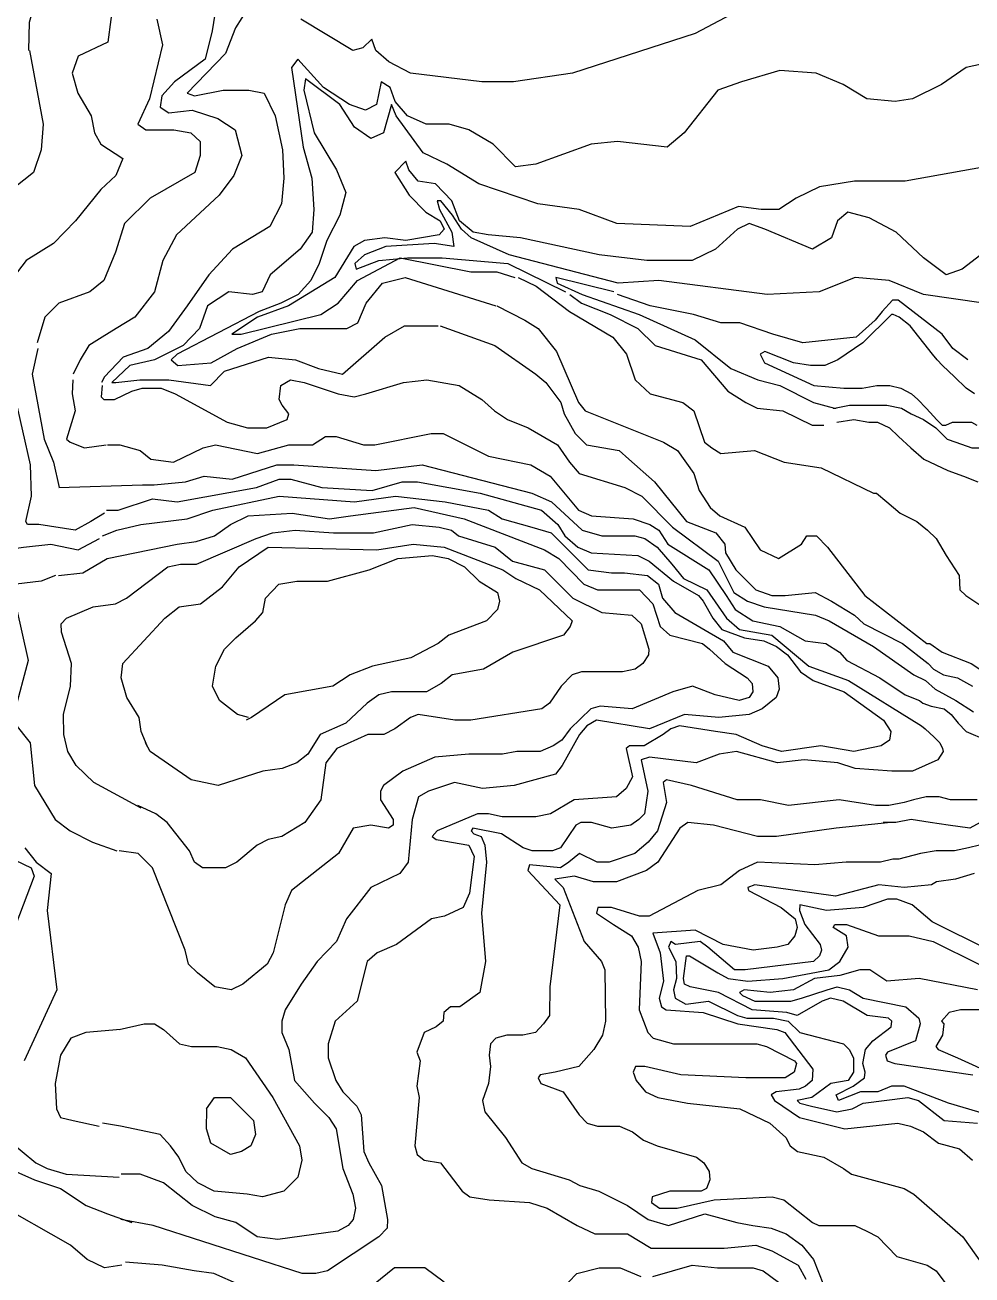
# Model space of a CAD drawing. Extents: x 3000 to 7000, y 3135 to 5000.
# Drawn here: x 3901.2 to 4234.8, y 3406.5 to 3847 of the extents above; entities that cross this region are included whole.
import ezdxf

# ---------------------------------------------------------------- set-up
doc = ezdxf.new("R2010")
doc.units = 0
doc.header["$MEASUREMENT"] = 0
doc.layers.add('TOPO_DIG', color=1, linetype='Continuous')

msp = doc.modelspace()

# ---------------------------------------------------------------- linework, layer by layer
at = {"layer": 'TOPO_DIG', "color": 3, "linetype": 'Continuous'}
for points, elevation in [([(3902.5, 3838), (3902.71875, 3848), (3905.5625, 3858), (3913, 3866), (3933.3125, 3878), (3941.34375, 3890), (3948.0625, 3905), (3952.46875, 3910), (3958.8125, 3914), (3970.25, 3918)], 48), ([(4158.1875, 3855), (4137.25, 3844), (4094, 3830), (4073.25, 3827), (4062.125, 3827), (4036.9375, 3830), (4029.3125, 3834), (4024.71875, 3838), (4023.375, 3842), (4020.1875, 3839), (4016.65625, 3838), (3998.375, 3849)], 40), ([(3979.75, 3853), (3975.34375, 3846), (3971.8125, 3837), (3958.28125, 3823), (3960.875, 3822), (3971.03125, 3824), (3980.0625, 3824), (3985.46875, 3823), (3989.25, 3815), (3991.875, 3803), (3992.3125, 3793), (3991.5, 3784), (3987.4375, 3776), (3974.21875, 3768), (3965.9375, 3759), (3958.25, 3748), (3951.6875, 3739), (3944.5, 3733), (3935.75, 3730), (3929.125, 3723), (3928.15625, 3721)], 40), ([(3947.65625, 3849), (3949.59375, 3840), (3945, 3821), (3940.96875, 3812), (3943.75, 3810), (3953.625, 3810), (3959.625, 3809), (3962.875, 3806), (3962.84375, 3801), (3961, 3795), (3945.3125, 3786), (3936.21875, 3777), (3933.0625, 3767), (3928.9375, 3757), (3924.03125, 3753), (3913.03125, 3749), (3908.125, 3744), (3905.5, 3735)], 44), ([(3902.71875, 3838), (3907.5625, 3812), (3906.875, 3803), (3904.1875, 3795), (3887.625, 3782), (3875.71875, 3762)], 48), ([(4239.40625, 3797), (4211.3125, 3792), (4193.40625, 3792), (4181.03125, 3790), (4172.8125, 3786), (4166.75, 3782), (4160.5625, 3782), (4152.59375, 3783), (4135.53125, 3776), (4109.625, 3777), (4096.375, 3782), (4081.8125, 3784), (4061.03125, 3791), (4049.8125, 3798), (4041.5, 3802), (4031.90625, 3815), (4030.25, 3819), (4027.4375, 3809), (4023, 3807), (4017.25, 3811), (4012.0625, 3819), (4000.03125, 3828), (3999.40625, 3824), (4003.09375, 3809), (4010.875, 3796), (4014.25, 3788), (4012.03125, 3780), (4007.53125, 3771), (4004.8125, 3763), (4001.84375, 3757), (3997.4375, 3752), (3991.25, 3749), (3983.65625, 3746), (3954.8125, 3731), (3952.71875, 3729), (3955, 3727), (3966.71875, 3728), (3975.96875, 3733), (3988.03125, 3738), (3997.9375, 3740), (4014.5625, 3740), (4018.4375, 3742), (4021.40625, 3749), (4027.0625, 3756), (4035.09375, 3758), (4067.0625, 3748)], 36), ([(4238.90625, 3749), (4217.6875, 3752), (4205.65625, 3757), (4193.65625, 3758), (4180.96875, 3753), (4162.59375, 3752), (4124.46875, 3757), (4110.125, 3756), (4071.78125, 3766), (4058.3125, 3772), (4054.9375, 3775), (4051.8125, 3780), (4047.65625, 3785), (4046.34375, 3785), (4047.25, 3782), (4051.5625, 3774), (4052.21875, 3769), (4045.34375, 3770), (4028.3125, 3769), (4020.71875, 3766), (4017.40625, 3763), (4017.875, 3761), (4025.875, 3764), (4035.9375, 3765), (4048.09375, 3765), (4071.3125, 3763), (4091.5625, 3753)], 32), ([(3875.625, 3760), (3875.25, 3740), (3881.75, 3725), (3890.75, 3696), (3894.96875, 3677), (3893.75, 3670), (3891.3125, 3664), (3894.1875, 3662), (3900.65625, 3663), (3910.25, 3664), (3919.875, 3662), (3927.4375, 3666)], 48), ([(4093.0625, 3752), (4097.1875, 3749), (4107.375, 3745), (4117.09375, 3740), (4123.125, 3734), (4139.40625, 3729), (4148.78125, 3718), (4155.0625, 3714), (4159.0625, 3712), (4168.125, 3711), (4178.5, 3706), (4182.59375, 3706)], 32), ([(4067.4375, 3748), (4077.3125, 3743), (4081.90625, 3740), (4088.40625, 3732), (4096.125, 3714), (4098.46875, 3711), (4126.0625, 3700), (4131, 3697), (4136.75, 3689), (4138.625, 3683), (4142.5, 3677), (4145.9375, 3674), (4154.71875, 3670), (4160.125, 3662), (4166.59375, 3659), (4174.6875, 3664), (4176.5625, 3667), (4179.96875, 3667), (4183.9375, 3663), (4197.09375, 3646), (4218.90625, 3629), (4219.9375, 3629), (4224.25, 3626), (4234.5625, 3622), (4238.9375, 3619)], 36), ([(4235.625, 3717), (4232.75, 3719), (4228.65625, 3723), (4224.4375, 3727), (4222.5625, 3729), (4220.875, 3731), (4213.0625, 3741), (4209.1875, 3744), (4207, 3745), (4206.40625, 3745), (4196.3125, 3735), (4187.5, 3729), (4182.9375, 3727), (4177.875, 3727), (4171.90625, 3728), (4161.84375, 3732), (4160.125, 3731), (4161.75, 3728), (4179.125, 3720), (4189.59375, 3719), (4196.0625, 3719), (4201.25, 3720), (4205.8125, 3720), (4209.6875, 3719), (4213.46875, 3717), (4215.71875, 3715), (4218.65625, 3712), (4221.375, 3709), (4222.3125, 3708), (4224.3125, 3706), (4225.625, 3706), (4227.875, 3707), (4230, 3707), (4232.21875, 3707), (4234.59375, 3707), (4236.46875, 3706)], 28), ([(3905.6875, 3733), (3903.75, 3724), (3907.875, 3701), (3911.1875, 3693), (3913.1875, 3684)], 44), ([(3928.3125, 3720), (3927.96875, 3716), (3929, 3715), (3932.75, 3715), (3938.75, 3718), (3942.40625, 3719), (3949.09375, 3719), (3954.09375, 3717), (3972.34375, 3707), (3979.53125, 3705), (3986.3125, 3705), (3993.5, 3708), (3994.125, 3710), (3991.8125, 3713), (3990.75, 3715), (3991.3125, 3720), (3994.6875, 3722), (3999.5625, 3721), (4011.5, 3717), (4017.1875, 3716), (4021.25, 3717), (4034.5, 3721), (4042.6875, 3722), (4054.125, 3720), (4062.125, 3715), (4066.5625, 3711), (4071.125, 3708), (4078.4375, 3705), (4088.75, 3699), (4093.03125, 3693), (4096.4375, 3689), (4112.5, 3684), (4118.4375, 3681), (4129.28125, 3670), (4145.375, 3658), (4150.875, 3647), (4155.65625, 3644), (4161.625, 3642), (4179.6875, 3639), (4184.4375, 3637), (4200.125, 3628), (4214.3125, 3618), (4218.4375, 3616), (4221.84375, 3613), (4229.15625, 3609), (4235.375, 3605)], 40), ([(4187.1875, 3707), (4193.125, 3708), (4198.4375, 3707), (4201.5, 3707), (4205.71875, 3705), (4208.875, 3702), (4213.25, 3698), (4217.875, 3694), (4226.25, 3690), (4231.75, 3688), (4236.875, 3686)], 32), ([(3913.09375, 3684), (3942.53125, 3685), (3946.6875, 3685), (3957.75, 3686), (3964.3125, 3688), (3974.125, 3687), (3989.90625, 3692), (3995.9375, 3692), (4024.8125, 3690), (4041.0625, 3692), (4079.6875, 3682), (4086.625, 3679), (4097.46875, 3669), (4104.4375, 3667), (4116, 3667), (4119.5625, 3666), (4123.90625, 3663), (4129, 3657), (4133.21875, 3652), (4141.4375, 3648), (4148.3125, 3638), (4152.90625, 3634), (4164.3125, 3632), (4177.28125, 3621), (4191.25, 3616), (4216.96875, 3600), (4218.28125, 3599), (4221.46875, 3596), (4223.5, 3594), (4224.4375, 3592), (4224.6875, 3591), (4222.78125, 3588), (4218.28125, 3586), (4213.84375, 3584), (4210.375, 3584), (4206.5625, 3584), (4193.6875, 3585), (4187.5, 3587), (4175.625, 3588), (4166.28125, 3587), (4151.875, 3591), (4145.71875, 3590), (4137.625, 3587), (4121.125, 3589), (4118.21875, 3588), (4120.5625, 3577), (4119.4375, 3569), (4117.4375, 3567), (4114.625, 3565), (4107.875, 3564), (4100.78125, 3566), (4096.96875, 3566), (4095.25, 3565), (4089.8125, 3557), (4087.0625, 3556), (4079.875, 3556), (4076.65625, 3557), (4069.0625, 3562), (4059, 3564), (4058.3125, 3563), (4059.3125, 3562), (4061.875, 3561), (4063.15625, 3558), (4063.8125, 3552), (4061.9375, 3534), (4063.4375, 3517), (4061.40625, 3506), (4054.3125, 3501), (4051.0625, 3501), (4048.71875, 3499), (4048.5, 3496), (4046, 3494), (4041.75, 3492), (4039.15625, 3485), (4040.40625, 3482), (4039.15625, 3473), (4040.0625, 3469), (4038.5625, 3452), (4039.3125, 3449), (4041.8125, 3447), (4047.59375, 3446), (4055.21875, 3436), (4057.9375, 3434), (4064.6875, 3433), (4078.9375, 3432), (4085.125, 3430), (4095.71875, 3424), (4101.96875, 3421), (4113.4375, 3421), (4121.75, 3416), (4126.75, 3416), (4147.5, 3416), (4158.65625, 3417), (4164.3125, 3415), (4173.5, 3410), (4176.3125, 3405)], 44), ([(3928.46875, 3667), (3933.5, 3669), (3941.9375, 3671), (3958.25, 3673), (3967.375, 3676), (3990.6875, 3681), (4017.21875, 3679), (4031.75, 3681), (4049.1875, 3679), (4064.4375, 3676), (4069.25, 3673), (4079.75, 3670), (4086.5625, 3668), (4099.5625, 3655), (4107.75, 3654), (4112.34375, 3654), (4120.5, 3653), (4124.34375, 3650), (4125.8125, 3645), (4130.15625, 3640), (4147.25, 3630), (4150.5625, 3626), (4163, 3621), (4166.34375, 3617), (4166.875, 3613), (4165.78125, 3610), (4160.84375, 3606), (4156.3125, 3604), (4145.625, 3603), (4133.5, 3604), (4121.1875, 3599), (4102.5625, 3602), (4099.0625, 3600), (4096.5, 3597), (4090.4375, 3586), (4088.0625, 3583), (4073.5, 3579), (4062.375, 3578), (4052.5, 3580), (4043.34375, 3577), (4039.8125, 3575), (4037.59375, 3567), (4036.125, 3552), (4033.21875, 3548), (4023, 3543), (4014.46875, 3532), (4010.90625, 3524), (4004.0625, 3517), (3998.46875, 3509), (3992.875, 3500), (3991.65625, 3496), (3991.65625, 3492), (3994.0625, 3486), (3996.125, 3475), (4003.21875, 3467), (4008.1875, 3462), (4010.75, 3458), (4013.125, 3444), (4016.625, 3435), (4017.625, 3430), (4016.8125, 3426), (4015.0625, 3424), (4011.4375, 3422), (3990.25, 3419), (3983, 3420), (3975.5, 3425), (3968.15625, 3427), (3960.09375, 3431), (3950, 3439), (3941.75, 3442), (3935, 3442)], 48), ([(3942.09375, 3571), (3925.375, 3580), (3919.15625, 3586), (3916.25, 3591), (3914.90625, 3597), (3914.75, 3604), (3917.1875, 3614), (3917.5, 3622), (3914.03125, 3633), (3913.96875, 3636), (3915.8125, 3638), (3925.1875, 3642), (3933.0625, 3643), (3936.90625, 3645), (3951.4375, 3656), (3955.90625, 3657), (3961.625, 3657), (3982.5625, 3666), (3988.40625, 3668), (3996.375, 3669), (4009.8125, 3668), (4023.96875, 3668), (4037.53125, 3671), (4047.0625, 3670), (4051.46875, 3669), (4053.875, 3667), (4066.84375, 3663), (4072.9375, 3658), (4084.1875, 3655), (4094.125, 3645), (4104.4375, 3640), (4114.90625, 3639), (4118.25, 3636), (4120.9375, 3627), (4120.84375, 3625), (4118.875, 3622), (4116.15625, 3620), (4111.625, 3619), (4097.28125, 3619), (4093.9375, 3618), (4090.0625, 3614), (4086, 3608), (4083.25, 3606), (4058.25, 3602), (4052.625, 3602), (4039.6875, 3604), (4036.96875, 3603), (4031.4375, 3599), (4027.625, 3597), (4021.9375, 3597), (4011.0625, 3592), (4007.125, 3587), (4005.34375, 3574), (3999.75, 3566), (3991.625, 3561), (3986.78125, 3560), (3982.96875, 3558), (3975.78125, 3552), (3971.78125, 3550), (3963.75, 3550), (3960.84375, 3552), (3959.125, 3556), (3951.28125, 3566), (3947.3125, 3569), (3940.875, 3572)], 52), ([(3979.90625, 3603), (3976.03125, 3604), (3969.65625, 3609), (3967.28125, 3614), (3968.4375, 3621), (3971.4375, 3627), (3975.4375, 3631), (3982.40625, 3637), (3984.9375, 3640), (3985.9375, 3645), (3990.5625, 3650), (3996.9375, 3651), (4007.6875, 3651), (4022.375, 3655), (4032.53125, 3659), (4044.71875, 3660), (4050.28125, 3659), (4056, 3656), (4061.15625, 3651), (4067.65625, 3647), (4068.375, 3644), (4067.625, 3641), (4063.75, 3637), (4050.53125, 3632), (4046.6875, 3629), (4037.0625, 3624), (4023.625, 3621), (4015.71875, 3618), (4009.5625, 3614), (3992.6875, 3611), (3981, 3603), (3979.09375, 3602)], 56), ([(4206.25, 3566), (4187, 3564), (4165.9375, 3561), (4159.25, 3561), (4143.6875, 3565), (4134.6875, 3566), (4131.8125, 3564), (4124.0625, 3552), (4120.15625, 3549), (4109.5625, 3545), (4101.5, 3545), (4094.71875, 3547), (4087.78125, 3546), (4090.78125, 3543), (4098.1875, 3524), (4104.3125, 3517), (4105.40625, 3514), (4105.6875, 3496), (4104.65625, 3491), (4101.53125, 3486), (4096.25, 3480), (4087.96875, 3478), (4082.65625, 3477), (4081.96875, 3476), (4082.9375, 3474), (4090.75, 3471), (4096.4375, 3463), (4099.1875, 3460), (4102.90625, 3459), (4110.65625, 3459), (4115.1875, 3457), (4119.03125, 3454), (4123.84375, 3452), (4137.6875, 3448), (4140.34375, 3446), (4142.1875, 3443), (4142.4375, 3440), (4141.28125, 3437), (4139.4375, 3436), (4128.375, 3436), (4122.09375, 3434), (4121.9375, 3432), (4124.71875, 3430), (4130.875, 3430), (4143.96875, 3433), (4164.40625, 3434), (4168.5625, 3433), (4178.625, 3425), (4180.875, 3424), (4193.46875, 3424), (4197.78125, 3422), (4201.625, 3420), (4208.375, 3413), (4218.96875, 3410), (4222.1875, 3408), (4226.59375, 3402)], 40), ([(4237.6875, 3566), (4234, 3564), (4226.40625, 3565), (4220.0625, 3566), (4213.3125, 3567), (4208, 3566), (4203.53125, 3566)], 40), ([(3901.125, 3557), (3905.125, 3552), (3910.4375, 3548), (3908.9375, 3535), (3912.34375, 3507), (3900.875, 3482)], 48), ([(4235.53125, 3548), (4229, 3546), (4222.34375, 3545), (4220.53125, 3544), (4210.9375, 3543), (4202, 3544), (4186.71875, 3540), (4158.25, 3544), (4155.8125, 3543), (4156.03125, 3542), (4167.5625, 3536), (4172.46875, 3532), (4173.1875, 3529), (4172.375, 3526), (4169.9375, 3523), (4166.125, 3522), (4157.6875, 3521), (4147.1875, 3523), (4137.21875, 3528), (4122.375, 3527), (4124.9375, 3520), (4126.125, 3510), (4124.53125, 3504), (4125.40625, 3501), (4127.03125, 3500), (4140.0625, 3499), (4152.28125, 3495), (4166, 3493), (4168.84375, 3492), (4178.6875, 3479), (4178.5, 3475), (4176.1875, 3473), (4173.875, 3472), (4165.8125, 3471), (4164.0625, 3470), (4165.21875, 3468), (4174.0625, 3462), (4190, 3458), (4208.6875, 3460), (4213.125, 3459), (4217.6875, 3457), (4222.96875, 3453), (4230.375, 3451), (4235.03125, 3447)], 36), ([(4247.15625, 3461), (4226.5, 3467), (4210.9375, 3473), (4206.4375, 3473), (4201.625, 3471), (4195.5, 3471), (4187.78125, 3468), (4186.9375, 3470), (4192.96875, 3473), (4196.875, 3476), (4197.15625, 3478), (4196.375, 3481), (4197.25, 3486), (4199.875, 3489), (4206.3125, 3494), (4206.53125, 3496), (4205.40625, 3497), (4197.84375, 3498), (4189.46875, 3503), (4185, 3504), (4182.03125, 3503), (4173.15625, 3498), (4169.5625, 3499), (4157.3125, 3500), (4145.4375, 3506), (4135.46875, 3508), (4133.5625, 3509), (4133.125, 3511), (4134.1875, 3519), (4135.25, 3519), (4145.25, 3513), (4148.9375, 3511), (4155.875, 3510), (4168.15625, 3511), (4184.3125, 3514), (4188.1875, 3517), (4191.125, 3522), (4190.625, 3526), (4185.90625, 3529), (4186.4375, 3530), (4190.53125, 3530), (4201.90625, 3526), (4212.625, 3526), (4221.09375, 3524), (4237.25, 3516)], 32), ([(4241.15625, 3500), (4230.75, 3500), (4226.71875, 3499), (4224.03125, 3496), (4224.875, 3495), (4224.375, 3491), (4222, 3487), (4222.90625, 3486), (4229.6875, 3483), (4242.8125, 3477)], 28), ([(3965.0625, 3465), (3967.90625, 3469), (3970.96875, 3469), (3973.53125, 3469), (3981.625, 3461), (3982.375, 3456), (3980.6875, 3452), (3977.4375, 3450), (3973.59375, 3449), (3966.59375, 3453), (3965.0625, 3458), (3965.21875, 3465)], 52), ([(3895.40625, 3454), (3905.03125, 3446), (3909, 3444), (3915.6875, 3442), (3934.34375, 3441)], 48), ([(3935.25, 3410), (3929.15625, 3409), (3923.125, 3412), (3917.25, 3417), (3890.6875, 3432)], 44), ([(3985.8125, 3399), (3967.6875, 3407), (3960.8125, 3408), (3949.53125, 3410), (3936.5625, 3411)], 44), ([(4048.8125, 3404), (4042, 3409), (4031.34375, 3409), (4023.9375, 3403)], 44)]:
    msp.add_lwpolyline(points, dxfattribs=dict(at, elevation=elevation))
at = {"layer": 'TOPO_DIG', "color": 1, "linetype": 'Continuous'}
for points, elevation in [([(3932.4375, 3857), (3930.40625, 3841), (3919.9375, 3836), (3917.75, 3830), (3919.8125, 3823), (3924.5, 3815), (3925.625, 3809), (3927.84375, 3805), (3935.65625, 3800), (3933.125, 3794), (3927.9375, 3789), (3918.9375, 3778), (3911.21875, 3770), (3901.625, 3764), (3892.28125, 3752)], 46), ([(3968.375, 3853), (3967.15625, 3845), (3964.6875, 3835), (3953.875, 3827), (3949.375, 3822), (3948.84375, 3818), (3951.875, 3816), (3960.09375, 3817), (3969.0625, 3814), (3975.25, 3810), (3977.5625, 3801), (3974.6875, 3794), (3969.625, 3787), (3954.5, 3773), (3949.78125, 3764), (3946.75, 3753), (3939.90625, 3744), (3933.25, 3740), (3928.375, 3737), (3923.625, 3734), (3920.625, 3729), (3918.1875, 3724)], 42), ([(4246.25, 3835), (4232.6875, 3832), (4224.0625, 3826), (4213.875, 3821), (4207.71875, 3820), (4197.78125, 3821), (4189.46875, 3826), (4179.9375, 3830), (4167.0625, 3831), (4153.5625, 3827), (4145.25, 3824), (4133.34375, 3809), (4127.375, 3804), (4109.9375, 3806), (4100.59375, 3805), (4081.125, 3798), (4073.9375, 3797), (4066.125, 3805), (4057.5625, 3810), (4050.59375, 3812), (4042.46875, 3812), (4035.875, 3815), (4031.625, 3820), (4029.84375, 3825), (4026.6875, 3827), (4024.96875, 3819), (4021.15625, 3817), (4015.53125, 3819), (4006.375, 3825), (3997.34375, 3835), (3995.03125, 3832), (3999.21875, 3804), (4002.25, 3793), (4002.9375, 3782), (4002.34375, 3774), (3998.125, 3768), (3987.5625, 3759), (3984.75, 3753), (3981.375, 3752), (3973.03125, 3753), (3965.40625, 3748), (3962.625, 3740), (3956.84375, 3734), (3946.8125, 3729), (3938.125, 3727), (3931.75, 3721), (3933.21875, 3721), (3941.625, 3722), (3951.8125, 3722), (3966.5625, 3720), (3971.40625, 3725), (3986.90625, 3730), (3996.4375, 3729), (4004.59375, 3726), (4013.0625, 3724), (4027.96875, 3737), (4034.90625, 3741), (4046.6875, 3741)], 38), ([(4237.9375, 3766), (4231.375, 3761), (4225.65625, 3759), (4217.65625, 3765), (4208.09375, 3774), (4198.625, 3779), (4191.03125, 3781), (4187.375, 3778), (4185.28125, 3772), (4178.625, 3768), (4161.84375, 3775), (4156.3125, 3777), (4152.21875, 3775), (4144.46875, 3768), (4136.21875, 3764), (4120.21875, 3764), (4103.4375, 3766), (4075.71875, 3772), (4064.375, 3773), (4059.03125, 3774), (4054.21875, 3778), (4051.59375, 3785), (4045.75, 3791), (4039.6875, 3792), (4036.4375, 3796), (4035.28125, 3799), (4031.4375, 3795), (4036.5, 3787), (4042.375, 3781), (4047.375, 3778), (4048.875, 3775), (4047.125, 3773), (4035.28125, 3771), (4027.9375, 3772), (4020.8125, 3771), (4017, 3769), (4010.375, 3758), (3994, 3748), (3983.0625, 3744), (3974.0625, 3738), (3977.28125, 3738), (4005.34375, 3745), (4011.46875, 3749), (4018.3125, 3757), (4033.3125, 3765), (4058.25, 3760), (4067.40625, 3760), (4073.75, 3758)], 34), ([(4074.9375, 3758), (4081.28125, 3755), (4093, 3746), (4108.21875, 3737), (4113.0625, 3731), (4116.1875, 3722), (4121.40625, 3717), (4132.9375, 3714), (4136.8125, 3711), (4140.5, 3700), (4143.1875, 3698), (4146.28125, 3696), (4158.15625, 3697), (4168.59375, 3693), (4181.6875, 3691), (4200.125, 3682), (4201.125, 3682), (4204.75, 3679), (4209.5, 3675), (4215.375, 3672), (4219.09375, 3669), (4222.15625, 3666), (4225.6875, 3660), (4230.25, 3653), (4230.46875, 3648), (4232.59375, 3646), (4238.59375, 3642)], 34), ([(4108.5625, 3753), (4088.1875, 3758), (4088.625, 3756), (4097.4375, 3752), (4117.59375, 3745), (4137.28125, 3736), (4149.875, 3726), (4159.3125, 3722), (4167.15625, 3720), (4178.90625, 3714), (4186.34375, 3712), (4186.9375, 3712)], 30), ([(3929.1875, 3675), (3924.34375, 3672), (3918.84375, 3669), (3906, 3671), (3902.09375, 3671), (3901.4375, 3672), (3903.46875, 3681), (3903.0625, 3692), (3897.75, 3716), (3888.25, 3725), (3885.875, 3730), (3886, 3738), (3891.34375, 3751)], 46), ([(4233.34375, 3729), (4228, 3733), (4224.3125, 3738), (4208.84375, 3750), (4206.78125, 3750), (4203.125, 3746), (4200.6875, 3743), (4194.03125, 3737), (4175.25, 3735), (4164.6875, 3738), (4152.96875, 3742), (4146.3125, 3742), (4136.6875, 3745), (4121.40625, 3748), (4109.90625, 3752)], 30), ([(4047.4375, 3741), (4066.71875, 3734), (4081.1875, 3724), (4084.6875, 3721), (4089.90625, 3714), (4091.0625, 3710), (4095, 3703), (4098.9375, 3699), (4110.4375, 3697), (4113.9375, 3694), (4122.96875, 3686), (4134.1875, 3672), (4144.5, 3668), (4147.75, 3664), (4147.90625, 3661), (4151.625, 3655), (4158.6875, 3648), (4164.28125, 3646), (4169, 3646), (4179.5625, 3647), (4185.3125, 3644), (4193.375, 3639), (4196.75, 3636), (4210.28125, 3629), (4219.34375, 3622), (4221.25, 3620), (4224.75, 3618), (4229.65625, 3617), (4235, 3614)], 38), ([(3918, 3722), (3917.84375, 3717), (3918.84375, 3711), (3915.84375, 3701), (3917.0625, 3700), (3922.125, 3698), (3929.71875, 3699)], 42), ([(4185.875, 3712), (4186.34375, 3712), (4191.6875, 3713), (4199.0625, 3713), (4204.8125, 3713), (4209.90625, 3712), (4213.40625, 3710), (4217.71875, 3708), (4222.09375, 3705), (4226.03125, 3701), (4229.15625, 3700), (4234.6875, 3698), (4238.65625, 3698), (4241.84375, 3699), (4245.59375, 3700), (4250.46875, 3700), (4252.875, 3699), (4255.875, 3697), (4259.9375, 3695), (4262.21875, 3693), (4264.0625, 3692), (4267.6875, 3691)], 30), ([(3930.25, 3699), (3934.59375, 3699), (3941.75, 3697), (3945.5, 3694), (3953.4375, 3693), (3963.90625, 3698), (3968.25, 3699), (3983.03125, 3696), (3994.0625, 3699), (4002.4375, 3699), (4007.0625, 3702), (4010.75, 3702), (4020.375, 3699), (4024.4375, 3699), (4044.25, 3703), (4048.5, 3703), (4064.4375, 3695), (4079.40625, 3692), (4086.21875, 3688), (4096.15625, 3676), (4100.71875, 3674), (4115.46875, 3673), (4121.3125, 3671), (4124.5, 3669), (4127.6875, 3664), (4142.125, 3655), (4148.25, 3646), (4151.40625, 3641), (4157.5625, 3637), (4167.125, 3635), (4175.96875, 3630), (4183.25, 3629), (4188.0625, 3626), (4190.75, 3623), (4202.28125, 3617), (4211.25, 3611), (4216.3125, 3609), (4217.5, 3608), (4220.375, 3607), (4224.9375, 3606), (4227.5, 3604), (4229.9375, 3601), (4232.75, 3598), (4239.875, 3595)], 42), ([(3929.875, 3676), (3933.9375, 3676), (3946.09375, 3680), (3954.75, 3679), (3982.75, 3684), (3990.6875, 3687), (3994.84375, 3687), (4005.75, 3684), (4023.5, 3683), (4034.0625, 3686), (4039.5, 3686), (4061.5625, 3682), (4083.15625, 3676), (4088.9375, 3671), (4091.34375, 3667), (4095.875, 3663), (4100.6875, 3661), (4117.03125, 3660), (4121.09375, 3658), (4129.59375, 3651), (4138.40625, 3646), (4140.125, 3644), (4143.4375, 3638), (4146.625, 3634), (4154.59375, 3631), (4161.40625, 3630), (4165.9375, 3628), (4169.75, 3625), (4174.375, 3619), (4178.8125, 3616), (4189.8125, 3612), (4203.625, 3602), (4206.25, 3598), (4205.78125, 3595), (4202.75, 3593), (4193.21875, 3591), (4181.5625, 3593), (4167.65625, 3591), (4160.875, 3593), (4151.75, 3597), (4144.46875, 3598), (4131.71875, 3600), (4128.71875, 3599), (4126.03125, 3597), (4119.3125, 3593), (4114.09375, 3593), (4113, 3592), (4115.25, 3582), (4113, 3578), (4109.5, 3575), (4094.6875, 3574), (4086.28125, 3569), (4081.125, 3568), (4069.21875, 3568), (4064.4375, 3569), (4060.625, 3569), (4046.375, 3563), (4044.65625, 3561), (4046, 3560), (4057.53125, 3558), (4059.375, 3554), (4057.8125, 3541), (4055.53125, 3536), (4049, 3533), (4044.40625, 3532), (4032.03125, 3523), (4025.21875, 3520), (4021.75, 3517), (4018.1875, 3503), (4010.40625, 3496), (4008, 3488), (4007.96875, 3483), (4010.6875, 3475), (4013.125, 3471), (4018.0625, 3466), (4019.625, 3463), (4020.53125, 3450), (4022.28125, 3446), (4026.8125, 3438), (4028.9375, 3426), (4028.71875, 3423), (4025.8125, 3420), (4007.78125, 3408), (4003.625, 3407), (3998.78125, 3407), (3946.3125, 3424), (3934.96875, 3426)], 46), ([(3913, 3653), (3921.5, 3654), (3930.0625, 3659), (3954.75, 3664), (3961.5, 3665), (3967.875, 3667), (3973.53125, 3671), (3979.78125, 3674), (3995.25, 3675), (4008.40625, 3673), (4015.8125, 3674), (4038.3125, 3677), (4055.875, 3673), (4084.21875, 3662), (4089.25, 3659), (4098.03125, 3650), (4102.8125, 3648), (4114.4375, 3648), (4117.6875, 3648), (4122.3125, 3643), (4124.90625, 3635), (4128.3125, 3632), (4139.875, 3629), (4142.34375, 3627), (4147.78125, 3622), (4155.625, 3617), (4157.375, 3615), (4157.5625, 3612), (4156.25, 3610), (4152.8125, 3609), (4144.3125, 3611), (4136.3125, 3614), (4129.4375, 3612), (4115.0625, 3606), (4103.78125, 3607), (4100.53125, 3606), (4093.28125, 3599), (4090.34375, 3595), (4087.28125, 3593), (4082.6875, 3591), (4074.5, 3591), (4069.375, 3590), (4057.5, 3590), (4045.5, 3589), (4034.25, 3584), (4027.46875, 3579), (4026.375, 3577), (4026.375, 3574), (4030.84375, 3567), (4030.84375, 3565), (4029.25, 3564), (4023.03125, 3565), (4016.75, 3564), (4011.5625, 3555), (3995.0625, 3542), (3992.875, 3537), (3988.65625, 3520), (3986.4375, 3516), (3977.90625, 3509), (3973.75, 3507), (3968, 3508), (3961.9375, 3513), (3958.78125, 3516), (3957.625, 3521), (3946.125, 3550), (3941.0625, 3555), (3934.34375, 3556)], 50), ([(3944.15625, 3593), (3942.09375, 3598), (3941.4375, 3603), (3937.0625, 3610), (3935, 3617), (3935.625, 3622), (3950.375, 3638), (3955.4375, 3642), (3963, 3643), (3970.71875, 3649), (3976.5625, 3656), (3986.875, 3663), (4025.0625, 3662), (4037.9375, 3664), (4048.84375, 3663), (4069.5, 3655), (4074.125, 3652), (4082.46875, 3648), (4093.9375, 3637), (4093.21875, 3635), (4090.9375, 3632), (4073.03125, 3626), (4062.71875, 3620), (4051.65625, 3618), (4047.8125, 3615), (4042.625, 3612), (4030.3125, 3612), (4025.8125, 3611), (4021.6875, 3608), (4014.1875, 3601), (4005.1875, 3597), (4000.8125, 3590), (3996.90625, 3587), (3991.75, 3585), (3985, 3584), (3969.25, 3579), (3959.65625, 3581), (3945.28125, 3591), (3943.65625, 3594)], 54), ([(3911.9375, 3653), (3906.875, 3651), (3898.0625, 3650), (3898.0625, 3642), (3902.28125, 3623), (3897.4375, 3605), (3897.5, 3601), (3902.9375, 3594), (3904.5625, 3579), (3911.78125, 3567), (3917.0625, 3563), (3924.96875, 3559), (3933.53125, 3556)], 50), ([(4205.25, 3572), (4200.75, 3572), (4188.03125, 3574), (4170.1875, 3572), (4160.3125, 3574), (4152.0625, 3574), (4136, 3579), (4127.125, 3581), (4126.03125, 3580), (4127.15625, 3573), (4124.03125, 3563), (4120.75, 3559), (4116.03125, 3555), (4106.96875, 3552), (4102.6875, 3552), (4096.46875, 3555), (4092.78125, 3552), (4089.84375, 3550), (4078.875, 3551), (4078.3125, 3549), (4089.5625, 3537), (4086.125, 3508), (4086, 3498), (4083.875, 3495), (4080.96875, 3492), (4076.53125, 3491), (4070.9375, 3491), (4067, 3490), (4065.21875, 3488), (4064.65625, 3484), (4065.15625, 3480), (4064.46875, 3474), (4062.375, 3468), (4063.125, 3464), (4070.4375, 3455), (4076.15625, 3446), (4079.6875, 3444), (4092.875, 3440), (4096.65625, 3438), (4103.375, 3436), (4113.46875, 3431), (4120.71875, 3426), (4127.875, 3424), (4140.6875, 3428), (4152, 3425), (4157.625, 3424), (4164.0625, 3423), (4169.375, 3421), (4174.90625, 3417), (4178.9375, 3412), (4182.5, 3403)], 42), ([(4236.625, 3574), (4232.28125, 3574), (4227.21875, 3574), (4223.28125, 3575), (4218.59375, 3575), (4214.21875, 3574), (4210.9375, 3573), (4205.53125, 3572), (4201.25, 3572)], 42), ([(3880.1875, 3561), (3903.375, 3550), (3904.4375, 3547), (3897.9375, 3530)], 46), ([(4237.4375, 3558), (4233.5625, 3557), (4228.6875, 3556), (4222.1875, 3556), (4216.625, 3555), (4208.96875, 3553), (4208.21875, 3553), (4206.9375, 3553), (4202.5625, 3552), (4196.6875, 3552), (4190.4375, 3552), (4179.375, 3551), (4159.1875, 3552), (4152.9375, 3549), (4146.3125, 3544), (4138.1875, 3542), (4121.0625, 3533), (4117.6875, 3533), (4107.8125, 3536), (4102.9375, 3536), (4102.5, 3534), (4108.46875, 3530), (4114.8125, 3526), (4117.1875, 3522), (4118.28125, 3517), (4117.5625, 3500), (4120.5625, 3492), (4122.5, 3490), (4129.6875, 3488), (4159.03125, 3488), (4162.375, 3487), (4172.28125, 3482), (4173, 3481), (4172.09375, 3478), (4169, 3476), (4155.15625, 3476), (4132.25, 3477), (4119.59375, 3480), (4116.25, 3480), (4115.4375, 3478), (4116.5, 3475), (4119.78125, 3471), (4124.125, 3469), (4134.5625, 3467), (4152.96875, 3465), (4163.53125, 3460), (4169.15625, 3455), (4170.6875, 3452), (4173.3125, 3450), (4182.5625, 3448), (4189.5625, 3444), (4192.3125, 3442), (4210.90625, 3437), (4214.34375, 3435), (4231.59375, 3420), (4240.6875, 3407)], 38), ([(4240.875, 3521), (4220.78125, 3531), (4213.6875, 3537), (4208.3125, 3539), (4205.03125, 3539), (4196.4375, 3536), (4183.5, 3535), (4174.15625, 3537), (4174, 3535), (4175.90625, 3530), (4181.34375, 3523), (4181.8125, 3521), (4181.125, 3519), (4178.9375, 3517), (4154.9375, 3514), (4151.09375, 3514), (4141.6875, 3522), (4139.03125, 3524), (4130.3125, 3523), (4128.75, 3524), (4127.84375, 3522), (4130.4375, 3517), (4130.71875, 3511), (4129.65625, 3507), (4130.28125, 3504), (4133.9375, 3502), (4141.96875, 3503), (4152.15625, 3498), (4155.5, 3497), (4164.90625, 3497), (4170, 3496), (4174.125, 3492), (4189.5625, 3488), (4191.5625, 3486), (4193.0625, 3483), (4193.0625, 3478), (4191.21875, 3475), (4185.09375, 3474), (4178.375, 3469), (4173.1875, 3468), (4174.125, 3467), (4178.21875, 3466), (4187.1875, 3464), (4192.5625, 3465), (4196.5, 3467), (4212.15625, 3469), (4215.96875, 3468), (4224.96875, 3461), (4236.6875, 3460)], 34), ([(4236.78125, 3507), (4216.15625, 3511), (4204.78125, 3510), (4198.75, 3514), (4195.28125, 3514), (4188.1875, 3512), (4179.3125, 3511), (4171.96875, 3507), (4163.6875, 3506), (4154.5625, 3507), (4152.90625, 3506), (4154, 3505), (4158.3125, 3503), (4171, 3503), (4174.78125, 3504), (4183.78125, 3507), (4187.28125, 3508), (4191.625, 3507), (4196.40625, 3504), (4211.53125, 3501), (4216.03125, 3497), (4216.5, 3495), (4214.875, 3489), (4209.9375, 3487), (4205.0625, 3485), (4204.28125, 3484), (4204.875, 3482), (4207.5625, 3481), (4235.0625, 3477)], 30), ([(3934.375, 3493), (3943.09375, 3495), (3946.84375, 3495), (3949.90625, 3493), (3955.5625, 3488), (3959.8125, 3487), (3968.875, 3487), (3973.8125, 3486), (3978.8125, 3483), (3988.5, 3469), (3997.875, 3452), (3998.65625, 3447), (3997.3125, 3441), (3992.3125, 3436), (3984.875, 3434), (3979.46875, 3435), (3967.84375, 3436), (3962.0625, 3439), (3957.8125, 3443), (3955.3125, 3448), (3952.375, 3452), (3948.75, 3456), (3934.8125, 3459), (3928.5, 3460)], 50), ([(3934.8125, 3493), (3922.5625, 3492), (3917.3125, 3490), (3913.71875, 3484), (3911.78125, 3474), (3912.25, 3465), (3913.65625, 3462), (3918.15625, 3461), (3927.25, 3459)], 50), ([(3893.46875, 3445), (3904.46875, 3440), (3913.625, 3437), (3922.71875, 3431), (3930.28125, 3428), (3938.8125, 3425)], 46), ([(4122.34375, 3406), (4136.25, 3410), (4145.15625, 3409), (4157.6875, 3409), (4161.21875, 3408), (4166.65625, 3404)], 46), ([(4092.6875, 3404), (4095.53125, 3407), (4103.5, 3409), (4110.84375, 3409), (4118.09375, 3406)], 46)]:
    msp.add_lwpolyline(points, dxfattribs=dict(at, elevation=elevation))

doc.saveas('drawing.dxf')
